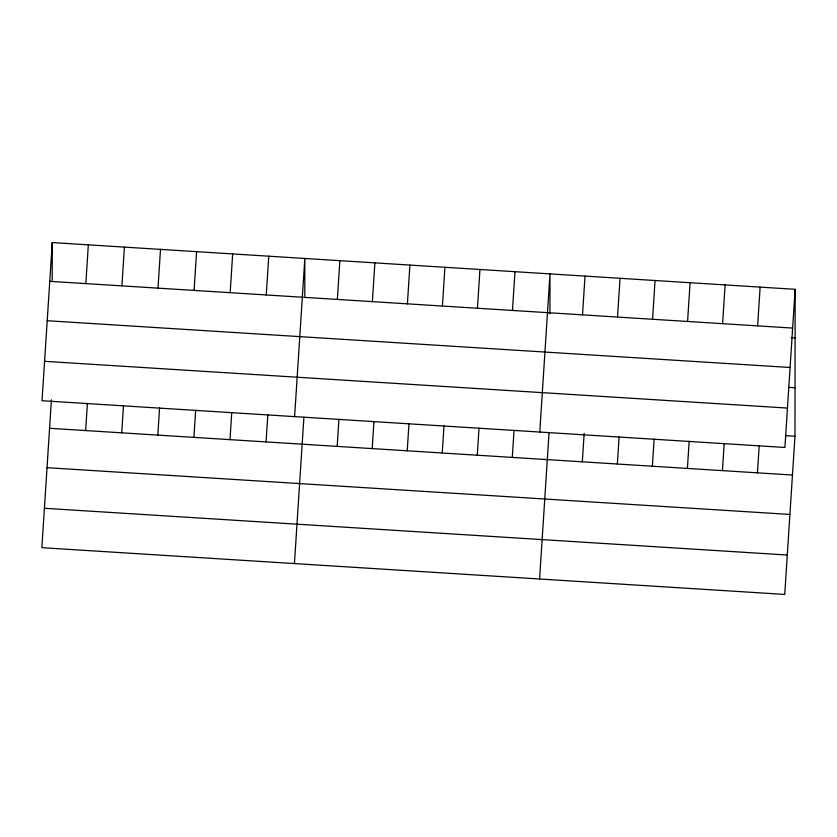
<?xml version="1.0" encoding="UTF-8"?>
<svg xmlns="http://www.w3.org/2000/svg" width="837" height="837" viewBox="0 0 837 837"><rect width="100%" height="100%" fill="white"/><g stroke="black" fill="none" stroke-linecap="round" stroke-linejoin="round"><path stroke-width="1.26" d="M52.208 280.29L52.26 242.573L795.15 289.32L794.972 436.276L784.74 594.427L41.85 547.68L51.413 399.866M304.794 296.183L304.835 258.466L294.614 416.617M549.951 313.77L549.993 273.887L539.771 432.049M52.26 242.573L42.028 400.724L784.918 447.471L795.15 289.32M85.834 283.607L88.335 244.843M85.656 430.563L87.404 403.424M121.92 285.877L124.42 247.114M121.742 432.834L123.489 405.694M157.994 288.148L160.505 249.384M157.816 435.104L159.574 407.964M194.079 290.418L196.59 251.655M193.902 437.374L195.659 410.235M230.165 292.688L232.676 253.925M229.987 439.645L231.744 412.505M266.25 294.959L268.761 256.195M266.072 441.915L267.83 414.775M294.436 563.573L303.915 417.056M337.353 299.437L339.864 260.663M337.175 446.393L338.933 419.253M372.381 301.634L374.882 262.87M372.203 448.59L373.951 421.461M407.399 303.841L409.91 265.078M407.221 450.798L408.979 423.658M442.417 306.049L444.928 267.275M442.239 453.005L443.997 425.866M477.446 308.246L479.946 269.483M477.268 455.202L479.026 428.073M512.464 310.454L514.975 271.69M512.286 457.41L514.044 430.27M539.593 579.005L549.062 432.478M582.51 314.858L585.021 276.095M582.332 461.815L584.174 433.388M617.528 317.066L620.039 278.302M617.35 464.022L619.108 436.883M652.557 319.263L655.057 280.5M652.379 466.23L654.136 439.09M687.575 321.471L690.086 282.707M687.397 468.427L689.154 441.298M722.603 323.678L725.104 284.915M722.425 470.635L724.172 443.495M757.621 325.875L760.132 287.112M757.443 472.842L759.201 445.702M49.749 281.337L792.639 328.083M791.195 337.573L795.087 337.813M47.196 320.728L790.097 367.485M788.548 387.374L795.035 387.782M44.581 361.322L787.471 408.079M785.891 435.711L794.972 436.276M49.571 428.293L792.461 475.039M47.018 467.684L789.919 514.441M44.403 508.279L787.293 555.036"/></g></svg>
